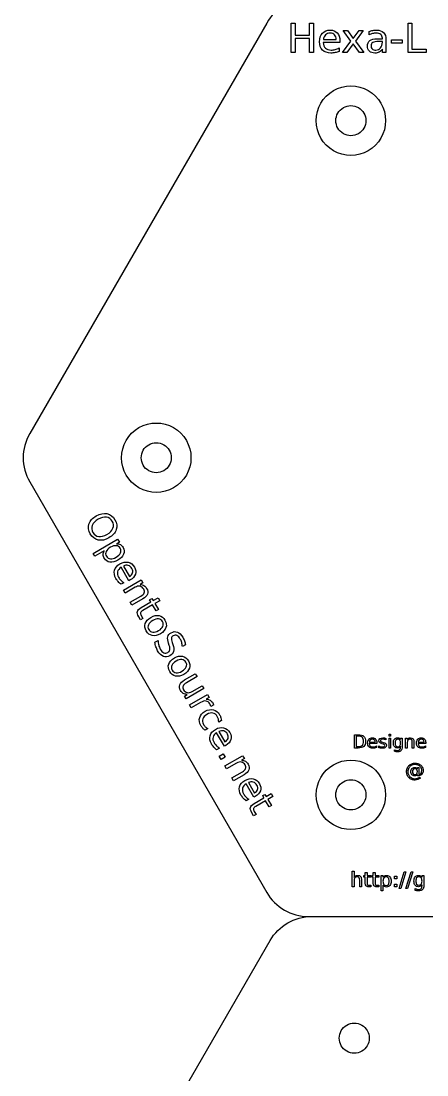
# Model space of a CAD drawing. Extents: x 0 to 212, y 9 to 288.
# Drawn here: x 0.3 to 34, y 95.8 to 183.3 of the extents above; entities that cross this region are included whole.
import ezdxf

# ---------------------------------------------------------------- set-up
doc = ezdxf.new("R2010")
doc.units = 0
doc.layers.add('Layer_1', color=7, linetype='CONTINUOUS')

msp = doc.modelspace()

# ---------------------------------------------------------------- linework, layer by layer
at = {"layer": 'Layer_1', "color": 3}
for p, q in [((22.76507, 183.141397), (23.09359, 183.141397)), ((22.76507, 180.713297), (22.76507, 183.141397)), ((23.09359, 183.141397), (23.09359, 182.146087)), ((24.28731, 182.146087), (24.28731, 183.141397)), ((24.28731, 183.141397), (24.61583, 183.141397)), ((24.61583, 183.141397), (24.61583, 180.713297)), ((32.477461, 183.141397), (32.805978, 183.141397)), ((32.477461, 180.713297), (32.477461, 183.141397)), ((32.805978, 183.141397), (32.805978, 180.989767)), ((23.09359, 182.146087), (24.28731, 182.146087)), ((27.73674, 181.666317), (27.08946, 182.534777)), ((27.08946, 182.534777), (27.44237, 182.534777)), ((27.44237, 182.534777), (27.92539, 181.885877)), ((27.92539, 181.885877), (28.40841, 182.534777)), ((28.76132, 182.534777), (28.10266, 181.648427)), ((28.40841, 182.534777), (28.76132, 182.534777)), ((29.23783, 182.175347), (29.23783, 182.451827)), ((24.28731, 181.869607), (23.09359, 181.869607)), ((23.09359, 181.869607), (23.09359, 180.713297)), ((24.28731, 180.713297), (24.28731, 181.869607)), ((26.81461, 181.552477), (25.43875, 181.552477)), ((25.4485, 181.785017), (26.51537, 181.786647)), ((26.81461, 181.698847), (26.81461, 181.552477)), ((26.81461, 181.698837), (26.81461, 181.698847)), ((27.02929, 180.713297), (27.73674, 181.666317)), ((27.91238, 181.428877), (27.3822, 180.713297)), ((28.44256, 180.713297), (27.91238, 181.428877)), ((28.10266, 181.648427), (28.79547, 180.713297)), ((29.92414, 181.863067), (30.34373, 181.863067)), ((30.34373, 181.628977), (30.04611, 181.628917)), ((30.34373, 181.863067), (30.34373, 181.892367)), ((30.34373, 181.562277), (30.34373, 181.628977)), ((30.64297, 181.752517), (30.64297, 180.713297)), ((30.64297, 181.752457), (30.64297, 181.752517)), ((31.109726, 181.759017), (31.986313, 181.759017)), ((31.109726, 181.492307), (31.109726, 181.759017)), ((31.986313, 181.492307), (31.109726, 181.492307)), ((31.986313, 181.759017), (31.986313, 181.492307)), ((23.09359, 180.713297), (22.76507, 180.713297)), ((24.61583, 180.713297), (24.28731, 180.713297)), ((26.74468, 181.088987), (26.74468, 180.806007)), ((27.3822, 180.713297), (27.02929, 180.713297)), ((28.79547, 180.713297), (28.44256, 180.713297)), ((30.34373, 180.713297), (30.34373, 180.989767)), ((30.64297, 180.713297), (30.34373, 180.713297)), ((33.988313, 180.713297), (32.477461, 180.713297)), ((32.805978, 180.989767), (33.988313, 180.989767)), ((33.988313, 180.989767), (33.988313, 180.713297)), ((8.13021, 141.906535), (8.13021, 141.906535)), ((7.913467, 141.781398), (7.913467, 141.781398)), ((6.314524, 139.111964), (8.357729, 140.29161)), ((8.357729, 140.29161), (8.49889, 140.047113)), ((7.24072, 139.320708), (6.455684, 138.867467)), ((7.240734, 139.320716), (7.24072, 139.320708)), ((8.49889, 140.047113), (8.274217, 139.917398)), ((6.455684, 138.867467), (6.314524, 139.111964)), ((8.235125, 138.791726), (8.235125, 138.791726)), ((9.287743, 136.837301), (8.64222, 137.95538)), ((8.835787, 138.056563), (9.337661, 137.190355)), ((8.878304, 136.676683), (8.648348, 136.543918)), ((8.830889, 136.053704), (10.311086, 136.908296)), ((9.40669, 136.905975), (9.287743, 136.837301)), ((9.406749, 136.906009), (9.40669, 136.905975)), ((10.452247, 136.663799), (10.22229, 136.531033)), ((10.311086, 136.908296), (10.452247, 136.663799)), ((8.97205, 135.809206), (8.830889, 136.053704)), ((9.808629, 136.292206), (8.97205, 135.809206)), ((9.406214, 135.057212), (10.291691, 135.568443)), ((9.546611, 134.814036), (9.406214, 135.057212)), ((10.440018, 135.329845), (9.546611, 134.814036)), ((10.313592, 134.611911), (11.117125, 135.075831)), ((10.440048, 135.329862), (10.440018, 135.329845)), ((11.25825, 134.831311), (10.454716, 134.367391)), ((11.014116, 135.254248), (11.203105, 135.36336)), ((11.117125, 135.075831), (11.014116, 135.254248)), ((11.203105, 135.36336), (11.306114, 135.184943)), ((11.547438, 134.330422), (11.25825, 134.831311)), ((11.306114, 135.184943), (11.726386, 135.427588)), ((11.86751, 135.183068), (11.447238, 134.940423)), ((11.447238, 134.940423), (11.736427, 134.439534)), ((11.726386, 135.427588), (11.86751, 135.183068)), ((10.315582, 133.952256), (10.459795, 133.702472)), ((11.736427, 134.439534), (11.547438, 134.330422)), ((10.256266, 133.584965), (10.112053, 133.834748)), ((10.459795, 133.702472), (10.256266, 133.584965)), ((12.082515, 133.446378), (12.082515, 133.446378)), ((12.288682, 133.565409), (12.288682, 133.565409)), ((11.444532, 131.728237), (11.719422, 131.886945)), ((12.648072, 131.462733), (12.585938, 131.643604)), ((12.886793, 131.711574), (12.946829, 131.531255)), ((13.994375, 131.517543), (13.734018, 131.367226)), ((13.994397, 131.517556), (13.994375, 131.517543)), ((14.029768, 130.073637), (14.029768, 130.073637)), ((14.235935, 130.192668), (14.235935, 130.192668)), ((13.913867, 128.59877), (14.809912, 129.116102)), ((14.950309, 128.872926), (14.063513, 128.360934)), ((14.809912, 129.116102), (14.950309, 128.872926)), ((13.913859, 128.598766), (13.913867, 128.59877)), ((15.525634, 127.876435), (14.045437, 127.021842)), ((14.546019, 127.635087), (15.385237, 128.11961)), ((15.198879, 128.5248), (15.198879, 128.5248)), ((15.385237, 128.11961), (15.525634, 127.876435)), ((13.905039, 127.265018), (14.132358, 127.39626)), ((14.045437, 127.021842), (13.905039, 127.265018)), ((14.330877, 126.527599), (15.811074, 127.382192)), ((15.952235, 127.137695), (15.722278, 127.004929)), ((15.811074, 127.382192), (15.952235, 127.137695)), ((14.472037, 126.283102), (14.330877, 126.527599)), ((15.251789, 126.733292), (14.472037, 126.283102)), ((16.333605, 126.529668), (16.084244, 126.383941)), ((16.984948, 125.217591), (16.757629, 125.086349)), ((16.984977, 125.217608), (16.984948, 125.217591)), ((15.843086, 124.558337), (15.618413, 124.428622)), ((16.768248, 124.317137), (17.270122, 123.450929)), ((17.220204, 123.097875), (16.574681, 124.215955)), ((28.020488, 124.04678), (28.327158, 124.04678)), ((28.020488, 122.943514), (28.020488, 124.04678)), ((28.169758, 123.924113), (28.169758, 123.066181)), ((28.350058, 123.924113), (28.169758, 123.924113)), ((29.266408, 123.430487), (29.751128, 123.431223)), ((30.368938, 123.427534), (30.415438, 123.417184)), ((30.637818, 123.746759), (30.637878, 123.746763)), ((30.637878, 123.746763), (30.637878, 123.618184)), ((30.899468, 124.093334), (31.035439, 124.093334)), ((30.899468, 123.921157), (30.899468, 124.093334)), ((31.035439, 123.921157), (30.899468, 123.921157)), ((30.899468, 123.771148), (31.035439, 123.771148)), ((30.899468, 122.943514), (30.899468, 123.771148)), ((31.035439, 124.093334), (31.035439, 123.921157)), ((31.035439, 123.771148), (31.035439, 122.943514)), ((31.863813, 123.64551), (31.863813, 123.771133)), ((31.863813, 123.771133), (31.999781, 123.771133)), ((31.999781, 123.771133), (31.99978, 123.046229)), ((32.274669, 122.943517), (32.274669, 123.771151)), ((32.274669, 123.771151), (32.411376, 123.771151)), ((32.411376, 123.771151), (32.411376, 123.642572)), ((32.831848, 122.943514), (32.831848, 123.438617)), ((32.967815, 123.44305), (32.967816, 123.44305)), ((32.967816, 123.44305), (32.967816, 122.943514)), ((33.327691, 123.430487), (33.812447, 123.431223)), ((16.810766, 122.937258), (16.580809, 122.804492)), ((17.339151, 123.166549), (17.220204, 123.097875)), ((17.339211, 123.166583), (17.339151, 123.166549)), ((28.327158, 122.943514), (28.020488, 122.943514)), ((28.169758, 123.066181), (28.350058, 123.066181)), ((29.887098, 123.324813), (29.261938, 123.324813)), ((29.855278, 123.114205), (29.855278, 122.985626)), ((29.887018, 123.391315), (29.887098, 123.391323)), ((29.887098, 123.391323), (29.887098, 123.324813)), ((30.049648, 122.973793), (30.049648, 123.114196)), ((30.341498, 123.303366), (30.294198, 123.314456)), ((31.035439, 122.943514), (30.899468, 122.943514)), ((31.35984, 122.672308), (31.35984, 122.804582)), ((31.863812, 123.366938), (31.863812, 123.366938)), ((31.863813, 123.021836), (31.863813, 123.089076)), ((32.411376, 122.943517), (32.274669, 122.943517)), ((32.411376, 123.411278), (32.411376, 122.943517)), ((32.967816, 122.943514), (32.831848, 122.943514)), ((33.948415, 123.324813), (33.323256, 123.324813)), ((33.916639, 123.114205), (33.916639, 122.985626)), ((33.948411, 123.391315), (33.948415, 123.391323)), ((33.948415, 123.391323), (33.948415, 123.324813)), ((16.78853, 122.270665), (17.12422, 122.464475)), ((16.94953, 121.991805), (16.78853, 122.270665)), ((17.28522, 122.185616), (16.94953, 121.991805)), ((17.12422, 122.464475), (17.28522, 122.185616)), ((17.260846, 121.452589), (18.741044, 122.307182)), ((18.238586, 121.691091), (17.402007, 121.208092)), ((18.882204, 122.062685), (18.652247, 121.929919)), ((18.741044, 122.307182), (18.882204, 122.062685)), ((17.402007, 121.208092), (17.260846, 121.452589)), ((17.836171, 120.456098), (18.721648, 120.967329)), ((32.842301, 120.982119), (32.842301, 120.982119)), ((33.267641, 121.215463), (33.267641, 121.3177)), ((33.267641, 121.3177), (33.379244, 121.3177)), ((33.379244, 121.3177), (33.379244, 120.743296)), ((17.976569, 120.212922), (17.836171, 120.456098)), ((18.869975, 120.728731), (17.976569, 120.212922)), ((18.870005, 120.728748), (18.869975, 120.728731)), ((19.671056, 118.852876), (19.025532, 119.970955)), ((19.219099, 120.072138), (19.720976, 119.205925)), ((33.267647, 120.628588), (33.267641, 120.748767)), ((33.433879, 120.527911), (33.504119, 120.441281)), ((20.405499, 118.987896), (20.594487, 119.097009)), ((20.594487, 119.097009), (20.697499, 118.918588)), ((20.697499, 118.918588), (21.117771, 119.161232)), ((21.117771, 119.161232), (21.258885, 118.916729)), ((19.261618, 118.692257), (19.031661, 118.559491)), ((19.790003, 118.92155), (19.671056, 118.852876)), ((19.704977, 118.345555), (20.50851, 118.809476)), ((19.790062, 118.921584), (19.790003, 118.92155)), ((20.649625, 118.564972), (19.846091, 118.101052)), ((20.50851, 118.809476), (20.405499, 118.987896)), ((20.938813, 118.064083), (20.649625, 118.564972)), ((21.258885, 118.916729), (20.838613, 118.674084)), ((20.838613, 118.674084), (21.127802, 118.173195)), ((21.127802, 118.173195), (20.938813, 118.064083)), ((19.64765, 117.318609), (19.503439, 117.568391)), ((19.851179, 117.436117), (19.64765, 117.318609)), ((19.706968, 117.685898), (19.851179, 117.436117)), ((27.844737, 111.422494), (27.844737, 112.706139)), ((27.844737, 112.706139), (27.997355, 112.706139)), ((27.997355, 112.706139), (27.997355, 112.202908)), ((28.809119, 112.228494), (28.809119, 112.346464)), ((28.809119, 112.346464), (28.920488, 112.346464)), ((28.920488, 112.228494), (28.809119, 112.228494)), ((28.920488, 112.346464), (28.920488, 112.608802)), ((28.920488, 112.608802), (29.073105, 112.608792)), ((28.920488, 111.726915), (28.920488, 112.228494)), ((29.073105, 112.608792), (29.073105, 112.346454)), ((29.073105, 112.346454), (29.385766, 112.346454)), ((29.385766, 112.228485), (29.073105, 112.228485)), ((29.073105, 112.228485), (29.073105, 111.726905)), ((29.385766, 112.346454), (29.385766, 112.228485)), ((29.472388, 112.228494), (29.472388, 112.346464)), ((29.472388, 112.346464), (29.583758, 112.346464)), ((29.583758, 112.228494), (29.472388, 112.228494)), ((29.583758, 112.346464), (29.583758, 112.608802)), ((29.583758, 112.608802), (29.736375, 112.608792)), ((29.583758, 111.726915), (29.583758, 112.228494)), ((29.736375, 112.608792), (29.736375, 112.346454)), ((29.736375, 112.346454), (30.049036, 112.346454)), ((30.049036, 112.228485), (29.736375, 112.228485)), ((29.736375, 112.228485), (29.736375, 111.726905)), ((30.049036, 112.346454), (30.049036, 112.228485)), ((30.243726, 111.07106), (30.243726, 112.346454)), ((30.243726, 112.346454), (30.396344, 112.346454)), ((30.396344, 112.346454), (30.396344, 112.206211)), ((31.360725, 112.29613), (31.534792, 112.29613)), ((31.360725, 112.08659), (31.360725, 112.29613)), ((31.534792, 112.08659), (31.360725, 112.08659)), ((31.534792, 112.29613), (31.534792, 112.08659)), ((31.733608, 111.265753), (32.162588, 112.654163)), ((32.302832, 112.654163), (31.873851, 111.265753)), ((32.162588, 112.654163), (32.302832, 112.654163)), ((32.304481, 111.265753), (32.733462, 112.654163)), ((32.873705, 112.654163), (32.444725, 111.265753)), ((32.733462, 112.654163), (32.873705, 112.654163)), ((33.64257, 112.206177), (33.64257, 112.346421)), ((33.64257, 112.346421), (33.794363, 112.346421)), ((33.794363, 112.346421), (33.794363, 111.537166)), ((27.997355, 111.422494), (27.844737, 111.422494)), ((27.997355, 111.944696), (27.997355, 111.422494)), ((28.466758, 111.422494), (28.466758, 111.975221)), ((28.618551, 111.422494), (28.466758, 111.422494)), ((28.618551, 111.980174), (28.618551, 111.980169)), ((28.618551, 111.980169), (28.618551, 111.422494)), ((29.229849, 111.549552), (29.385767, 111.549552)), ((29.385767, 111.422503), (29.229849, 111.422503)), ((29.385767, 111.549552), (29.385767, 111.422503)), ((29.893119, 111.549552), (30.049037, 111.549552)), ((30.049037, 111.422503), (29.893119, 111.422503)), ((30.049037, 111.549552), (30.049037, 111.422503)), ((30.396344, 111.561096), (30.396344, 111.561091)), ((30.396344, 111.561091), (30.396344, 111.07106)), ((30.912771, 111.883651), (30.912771, 111.883651)), ((31.360725, 111.632038), (31.534792, 111.632038)), ((31.360725, 111.422494), (31.360725, 111.632038)), ((31.534792, 111.422494), (31.360725, 111.422494)), ((31.534792, 111.632038), (31.534792, 111.422494)), ((31.873851, 111.265753), (31.733608, 111.265753)), ((32.444725, 111.265753), (32.304481, 111.265753)), ((33.079946, 111.119733), (33.079946, 111.267404)), ((33.64257, 111.895199), (33.64257, 111.895199)), ((33.64257, 111.509943), (33.64257, 111.585011)), ((30.396344, 111.07106), (30.243726, 111.07106))]:
    msp.add_line(p, q, dxfattribs=at)
at = {"layer": 'Layer_1', "color": 5}
for p, q in [((24.844915, 175.054487), (24.844915, 175.054487)), ((8.679925, 147.055887), (8.679925, 147.055887)), ((24.844915, 119.057287), (24.844915, 119.057287))]:
    msp.add_line(p, q, dxfattribs=at)
at = {"layer": 'Layer_1', "color": 7}
for p, q in [((26.47953, 175.054487), (26.47953, 175.054487)), ((10.31454, 147.055887), (10.31454, 147.055887)), ((26.47953, 119.057287), (26.47953, 119.057287)), ((24.20394, 108.950767), (63.58513, 108.950767)), ((24.48541, 108.951174), (36.17601, 108.951174)), ((26.76102, 98.844654), (26.76102, 98.844654))]:
    msp.add_line(p, q, dxfattribs=at)
for points in [[(24.20394, 185.161007), (22.774875, 185.16101), (21.454363, 184.398614), (20.73983, 183.161007)], [(20.73983, 183.161007), (20.73983, 183.161007), (1.04923, 149.055887), (1.04923, 149.055887)], [(26.47953, 175.054487), (26.47953, 175.501069), (26.717779, 175.913728), (27.10453, 176.137019)], [(27.10453, 176.137019), (27.491281, 176.36031), (27.967779, 176.36031), (28.35453, 176.137019)], [(28.35453, 176.137019), (28.741281, 175.913728), (28.97953, 175.501069), (28.97953, 175.054487)], [(27.10453, 173.971955), (26.717779, 174.195246), (26.47953, 174.607905), (26.47953, 175.054487)], [(28.97953, 175.054487), (28.97953, 174.607905), (28.741281, 174.195246), (28.35453, 173.971955)], [(28.35453, 173.971955), (27.967779, 173.748664), (27.491281, 173.748664), (27.10453, 173.971955)], [(1.04923, 149.055887), (0.334699, 147.818283), (0.334699, 146.293492), (1.04923, 145.055887)], [(10.31454, 147.055887), (10.31454, 147.502469), (10.552789, 147.915128), (10.93954, 148.138419)], [(10.93954, 148.138419), (11.326291, 148.36171), (11.802789, 148.36171), (12.18954, 148.138419)], [(12.18954, 148.138419), (12.576291, 147.915128), (12.81454, 147.502469), (12.81454, 147.055887)], [(10.93954, 145.973355), (10.552789, 146.196646), (10.31454, 146.609305), (10.31454, 147.055887)], [(12.81454, 147.055887), (12.81454, 146.609305), (12.576291, 146.196646), (12.18954, 145.973355)], [(12.18954, 145.973355), (11.802789, 145.750064), (11.326291, 145.750064), (10.93954, 145.973355)], [(1.04923, 145.055887), (1.04923, 145.055887), (20.73983, 110.950767), (20.73983, 110.950767)], [(26.47953, 119.057287), (26.47953, 119.503869), (26.717779, 119.916528), (27.10453, 120.139819)], [(27.10453, 120.139819), (27.491281, 120.36311), (27.967779, 120.36311), (28.35453, 120.139819)], [(28.35453, 120.139819), (28.741281, 119.916528), (28.97953, 119.503869), (28.97953, 119.057287)], [(27.10453, 117.974755), (26.717779, 118.198046), (26.47953, 118.610705), (26.47953, 119.057287)], [(28.97953, 119.057287), (28.97953, 118.610705), (28.741281, 118.198046), (28.35453, 117.974755)], [(28.35453, 117.974755), (27.967779, 117.751464), (27.491281, 117.751464), (27.10453, 117.974755)], [(20.73983, 110.950767), (21.454363, 109.71316), (22.774875, 108.950764), (24.20394, 108.950767)], [(21.02131, 106.951174), (21.735841, 108.188778), (23.056348, 108.951174), (24.48541, 108.951174)], [(1.33071, 72.846053), (1.33071, 72.846053), (21.02131, 106.951174), (21.02131, 106.951174)], [(26.76102, 98.844654), (26.76102, 99.291236), (26.999269, 99.703895), (27.38602, 99.927186)], [(27.38602, 99.927186), (27.772771, 100.150477), (28.249269, 100.150477), (28.63602, 99.927186)], [(28.63602, 99.927186), (29.022771, 99.703895), (29.26102, 99.291236), (29.26102, 98.844654)], [(27.38602, 97.762122), (26.999269, 97.985413), (26.76102, 98.398072), (26.76102, 98.844654)], [(29.26102, 98.844654), (29.26102, 98.398072), (29.022771, 97.985413), (28.63602, 97.762122)], [(28.63602, 97.762122), (28.249269, 97.538831), (27.772771, 97.538831), (27.38602, 97.762122)]]:
    msp.add_open_spline(points, degree=3, dxfattribs=at)
at = {"layer": 'Layer_1', "color": 3}
for points in [[(25.12649, 181.606137), (25.12649, 181.904297), (25.206723, 182.140657), (25.36719, 182.315217)], [(25.36719, 182.315217), (25.528737, 182.490857), (25.74612, 182.578677), (26.01934, 182.578677)], [(25.62089, 182.183467), (25.521143, 182.089141), (25.46368, 181.956324), (25.4485, 181.785017)], [(26.02259, 182.324957), (25.855623, 182.324957), (25.721723, 182.277794), (25.62089, 182.183467)], [(26.01934, 182.578677), (26.264373, 182.578677), (26.457907, 182.499531), (26.59994, 182.341237)], [(26.37713, 182.178587), (26.288223, 182.276167), (26.170043, 182.324957), (26.02259, 182.324957)], [(26.51537, 181.786647), (26.51337, 181.950367), (26.46729, 182.081014), (26.37713, 182.178587)], [(26.59994, 182.341237), (26.743053, 182.184024), (26.81461, 181.969891), (26.81461, 181.698837)], [(29.23783, 182.451827), (29.347337, 182.494094), (29.45359, 182.525527), (29.55659, 182.546127)], [(29.52244, 182.287567), (29.423773, 182.262634), (29.328903, 182.225227), (29.23783, 182.175347)], [(29.82656, 182.324967), (29.722473, 182.324967), (29.6211, 182.312501), (29.52244, 182.287567)], [(29.55659, 182.546127), (29.65959, 182.567794), (29.75988, 182.578627), (29.85746, 182.578627)], [(30.20712, 182.211127), (30.117127, 182.287021), (29.990273, 182.324967), (29.82656, 182.324967)], [(29.85746, 182.578627), (30.120927, 182.578627), (30.31771, 182.510321), (30.44781, 182.373707)], [(30.34373, 181.892367), (30.34373, 182.030061), (30.298193, 182.136314), (30.20712, 182.211127)], [(30.44781, 182.373707), (30.577917, 182.237101), (30.64297, 182.030017), (30.64297, 181.752457)], [(25.3802, 180.919827), (25.21106, 181.088967), (25.12649, 181.317737), (25.12649, 181.606137)], [(25.43875, 181.552477), (25.45175, 181.346477), (25.51355, 181.189267), (25.62415, 181.080847)], [(29.10447, 181.243437), (29.10447, 181.448351), (29.172777, 181.602851), (29.30939, 181.706937)], [(29.26873, 180.822217), (29.159223, 180.927391), (29.10447, 181.067797), (29.10447, 181.243437)], [(29.30939, 181.706937), (29.447083, 181.811024), (29.652, 181.863067), (29.92414, 181.863067)], [(29.54358, 181.546017), (29.45034, 181.490751), (29.40372, 181.396424), (29.40372, 181.263037)], [(29.40372, 181.263037), (29.40372, 181.156784), (29.438413, 181.072214), (29.5078, 181.009327)], [(30.04611, 181.628917), (29.80433, 181.628917), (29.63682, 181.601284), (29.54358, 181.546017)], [(30.19248, 181.092267), (30.293313, 181.210447), (30.34373, 181.367117), (30.34373, 181.562277)], [(26.07138, 180.666127), (25.780813, 180.666127), (25.55042, 180.750694), (25.3802, 180.919827)], [(25.62415, 181.080847), (25.735823, 180.973507), (25.890863, 180.919837), (26.08927, 180.919837)], [(26.41454, 180.701927), (26.30178, 180.678061), (26.187393, 180.666127), (26.07138, 180.666127)], [(26.08927, 180.919837), (26.204197, 180.919837), (26.31533, 180.933937), (26.42267, 180.962137)], [(26.74468, 180.806007), (26.637347, 180.760474), (26.5273, 180.725781), (26.41454, 180.701927)], [(26.42267, 180.962137), (26.53109, 180.990337), (26.638427, 181.032621), (26.74468, 181.088987)], [(29.71434, 180.666097), (29.52786, 180.666097), (29.379323, 180.718137), (29.26873, 180.822217)], [(29.5078, 181.009327), (29.578273, 180.947527), (29.673683, 180.916627), (29.79403, 180.916627)], [(30.0884, 180.744197), (29.98648, 180.692131), (29.861793, 180.666097), (29.71434, 180.666097)], [(29.79403, 180.916627), (29.959917, 180.916627), (30.092733, 180.975174), (30.19248, 181.092267)], [(30.34373, 180.989767), (30.275423, 180.879181), (30.190313, 180.797324), (30.0884, 180.744197)], [(5.976015, 141.55093), (6.065406, 141.823395), (6.266051, 142.049665), (6.577952, 142.229741)], [(6.740478, 141.948238), (6.492015, 141.804789), (6.328347, 141.634522), (6.249472, 141.43744)], [(6.577952, 142.229741), (6.889847, 142.409814), (7.186126, 142.470443), (7.466788, 142.411628)], [(7.429664, 142.118824), (7.219548, 142.149058), (6.989819, 142.092196), (6.740478, 141.948238)], [(7.913467, 141.781398), (7.801556, 141.975234), (7.640288, 142.087709), (7.429664, 142.118824)], [(7.466788, 142.411628), (7.748833, 142.352437), (7.969974, 142.184072), (8.13021, 141.906535)], [(8.13021, 141.906535), (8.289938, 141.629878), (8.324667, 141.355063), (8.234397, 141.082091)], [(6.083039, 140.7246), (5.922803, 141.002138), (5.887128, 141.277581), (5.976015, 141.55093)], [(6.249472, 141.43744), (6.171101, 141.239473), (6.187871, 141.043572), (6.299782, 140.849737)], [(7.469934, 140.684782), (7.719276, 140.82874), (7.883384, 140.99926), (7.962259, 141.196342)], [(8.234397, 141.082091), (8.145001, 140.809623), (7.944355, 140.583353), (7.63246, 140.40328)], [(7.962259, 141.196342), (8.041642, 141.392544), (8.025378, 141.587562), (7.913467, 141.781398)], [(6.743624, 140.221393), (6.462962, 140.280208), (6.242767, 140.447944), (6.083039, 140.7246)], [(6.299782, 140.849737), (6.411693, 140.655901), (6.572455, 140.544308), (6.782067, 140.514958)], [(7.63246, 140.40328), (7.321439, 140.223712), (7.02516, 140.163083), (6.743624, 140.221393)], [(6.782067, 140.514958), (6.992183, 140.484725), (7.221472, 140.541333), (7.469934, 140.684782)], [(7.155219, 139.01407), (7.153635, 139.116536), (7.182141, 139.218751), (7.240734, 139.320716)], [(7.399209, 139.265953), (7.340615, 139.133444), (7.348452, 139.002871), (7.42272, 138.874235)], [(7.757468, 139.619053), (7.578611, 139.515789), (7.459191, 139.398089), (7.399209, 139.265953)], [(8.241072, 139.752003), (8.097527, 139.766633), (7.936326, 139.722316), (7.757468, 139.619053)], [(8.569873, 139.536544), (8.495605, 139.665181), (8.386005, 139.737), (8.241072, 139.752003)], [(8.274217, 139.917398), (8.391828, 139.917164), (8.494162, 139.890489), (8.581219, 139.837372)], [(8.591303, 139.145385), (8.651285, 139.277521), (8.644142, 139.407908), (8.569873, 139.536544)], [(8.581219, 139.837372), (8.669674, 139.783888), (8.745185, 139.70296), (8.807754, 139.594588)], [(8.807754, 139.594588), (8.911526, 139.41485), (8.924347, 139.227829), (8.846219, 139.033527)], [(7.253542, 138.697263), (7.190974, 138.805635), (7.158199, 138.911238), (7.155219, 139.01407)], [(7.72021, 138.383425), (7.51287, 138.412913), (7.357314, 138.517525), (7.253542, 138.697263)], [(7.42272, 138.874235), (7.496989, 138.745599), (7.605895, 138.673965), (7.74944, 138.659335)], [(8.380879, 138.539308), (8.148276, 138.405015), (7.928053, 138.353054), (7.72021, 138.383425)], [(7.74944, 138.659335), (7.894372, 138.644332), (8.056268, 138.688463), (8.235125, 138.791726)], [(8.235125, 138.791726), (8.413983, 138.89499), (8.532709, 139.012876), (8.591303, 139.145385)], [(8.846219, 139.033527), (8.768595, 138.838341), (8.613481, 138.673602), (8.380879, 138.539308)], [(8.539391, 138.234344), (8.781687, 138.374233), (9.011404, 138.419928), (9.228542, 138.371428)], [(9.228542, 138.371428), (9.447068, 138.322554), (9.620425, 138.187102), (9.748614, 137.965072)], [(8.21882, 137.025457), (8.082492, 137.261584), (8.043121, 137.48849), (8.100707, 137.706174)], [(8.100707, 137.706174), (8.158797, 137.922976), (8.305025, 138.099032), (8.539391, 138.234344)], [(8.345936, 137.583437), (8.311108, 137.442328), (8.340239, 137.291156), (8.433329, 137.129919)], [(8.64222, 137.95538), (8.480919, 137.848156), (8.382158, 137.724175), (8.345936, 137.583437)], [(9.240463, 138.103416), (9.117009, 138.140218), (8.982117, 138.124601), (8.835787, 138.056563)], [(9.543913, 137.843364), (9.465576, 137.979049), (9.364426, 138.065733), (9.240463, 138.103416)], [(9.337661, 137.190355), (9.469672, 137.268943), (9.55422, 137.367685), (9.591307, 137.48658)], [(9.591307, 137.48658), (9.628893, 137.60461), (9.613095, 137.723538), (9.543913, 137.843364)], [(9.748614, 137.965072), (9.863578, 137.76595), (9.89006, 137.571545), (9.828062, 137.381857)], [(8.408871, 136.76337), (8.3366, 136.84382), (8.273249, 136.931182), (8.21882, 137.025457)], [(8.648348, 136.543918), (8.560982, 136.609778), (8.481156, 136.682929), (8.408871, 136.76337)], [(8.433329, 137.129919), (8.48725, 137.036526), (8.550852, 136.952834), (8.624137, 136.878843)], [(8.624137, 136.878843), (8.697931, 136.803972), (8.782653, 136.736586), (8.878304, 136.676683)], [(9.828062, 137.381857), (9.767453, 137.191795), (9.627015, 137.033179), (9.406749, 136.906009)], [(10.216543, 136.37617), (10.089095, 136.403618), (9.953124, 136.37563), (9.808629, 136.292206)], [(10.521405, 136.138079), (10.445611, 136.269359), (10.34399, 136.348723), (10.216543, 136.37617)], [(10.22229, 136.531033), (10.34485, 136.524259), (10.450795, 136.494382), (10.540124, 136.441403)], [(10.291691, 135.568443), (10.431779, 135.649323), (10.520856, 135.737169), (10.558922, 135.831981)], [(10.828394, 135.728526), (10.773903, 135.580764), (10.644454, 135.447876), (10.440048, 135.329862)], [(10.558922, 135.831981), (10.596988, 135.926794), (10.584482, 136.028827), (10.521405, 136.138079)], [(10.540124, 136.441403), (10.629977, 136.38755), (10.704661, 136.309082), (10.764178, 136.205996)], [(10.764178, 136.205996), (10.862354, 136.03595), (10.88376, 135.876793), (10.828394, 135.728526)], [(10.112053, 133.834748), (10.003703, 134.022417), (9.963728, 134.172027), (9.992129, 134.28358)], [(9.992129, 134.28358), (10.021409, 134.395641), (10.128563, 134.505084), (10.313592, 134.611911)], [(10.250345, 134.184199), (10.235339, 134.130891), (10.257084, 134.053577), (10.315582, 133.952256)], [(10.454716, 134.367391), (10.334005, 134.297698), (10.265882, 134.236634), (10.250345, 134.184199)], [(11.119379, 133.796053), (11.362555, 133.93645), (11.587458, 133.986414), (11.794089, 133.945945)], [(11.794089, 133.945945), (12.001225, 133.904592), (12.166089, 133.777747), (12.288682, 133.565409)], [(10.734471, 132.668085), (10.611877, 132.880422), (10.584461, 133.086623), (10.65222, 133.286687)], [(10.65222, 133.286687), (10.721368, 133.486377), (10.877088, 133.656166), (11.119379, 133.796053)], [(10.913319, 133.185446), (10.855742, 133.051175), (10.864851, 132.918399), (10.940646, 132.78712)], [(11.267407, 133.539661), (11.090313, 133.437416), (10.972284, 133.319344), (10.913319, 133.185446)], [(11.750654, 133.667119), (11.605588, 133.684395), (11.444506, 133.641909), (11.267407, 133.539661)], [(12.082515, 133.446378), (12.007229, 133.576777), (11.896609, 133.650357), (11.750654, 133.667119)], [(11.754983, 132.695154), (11.930318, 132.796384), (12.047214, 132.914388), (12.10567, 133.049167)], [(12.10567, 133.049167), (12.16501, 133.184457), (12.157292, 133.31686), (12.082515, 133.446378)], [(12.288682, 133.565409), (12.410767, 133.353951), (12.437932, 133.148193), (12.370177, 132.948132)], [(11.228308, 132.288874), (11.021168, 132.330224), (10.856556, 132.456627), (10.734471, 132.668085)], [(10.940646, 132.78712), (11.015423, 132.657602), (11.125786, 132.584461), (11.271736, 132.567695)], [(11.903774, 132.437441), (11.661483, 132.297554), (11.436327, 132.248032), (11.228308, 132.288874)], [(11.271736, 132.567695), (11.417686, 132.55093), (11.578769, 132.593417), (11.754983, 132.695154)], [(12.370177, 132.948132), (12.302417, 132.748069), (12.14695, 132.577838), (11.903774, 132.437441)], [(12.585938, 131.643604), (12.510649, 131.865632), (12.489596, 132.04555), (12.522778, 132.183359)], [(12.522778, 132.183359), (12.55598, 132.321179), (12.647915, 132.433583), (12.798581, 132.52057)], [(12.798581, 132.52057), (12.973031, 132.621289), (13.145832, 132.63941), (13.316984, 132.574933)], [(12.974619, 132.264491), (12.887392, 132.21413), (12.836319, 132.149988), (12.821401, 132.072064)], [(13.283062, 132.285739), (13.1814, 132.331599), (13.078586, 132.324516), (12.974619, 132.264491)], [(13.562216, 131.997563), (13.478283, 132.14294), (13.385231, 132.238999), (13.283062, 132.285739)], [(13.316984, 132.574933), (13.488639, 132.509571), (13.636781, 132.368959), (13.76141, 132.153097)], [(11.539162, 131.347622), (11.499775, 131.464678), (11.468231, 131.59155), (11.444532, 131.728237)], [(11.679887, 131.030626), (11.625967, 131.124019), (11.579058, 131.229685), (11.539162, 131.347622)], [(11.719422, 131.886945), (11.7212, 131.743476), (11.736682, 131.610855), (11.765867, 131.489084)], [(11.765867, 131.489084), (11.795062, 131.367318), (11.838655, 131.256214), (11.896645, 131.155771)], [(12.693797, 131.0997), (12.714339, 131.190268), (12.699098, 131.311279), (12.648072, 131.462733)], [(12.821401, 132.072064), (12.807851, 131.993755), (12.829648, 131.873592), (12.886793, 131.711574)], [(12.946829, 131.531255), (13.023898, 131.310254), (13.041631, 131.124894), (13.000028, 130.975175)], [(13.676812, 131.716583), (13.64874, 131.820201), (13.610542, 131.913861), (13.562216, 131.997563)], [(13.734018, 131.367226), (13.723987, 131.496532), (13.704919, 131.612984), (13.676812, 131.716583)], [(13.76141, 132.153097), (13.814822, 132.060584), (13.860876, 131.961475), (13.899574, 131.855768)], [(13.899574, 131.855768), (13.938272, 131.750061), (13.96988, 131.637324), (13.994397, 131.517556)], [(12.152959, 130.553081), (11.980519, 130.623863), (11.822829, 130.783045), (11.679887, 131.030626)], [(11.896645, 131.155771), (11.984648, 131.003346), (12.082516, 130.903019), (12.190248, 130.85479)], [(12.699174, 130.611165), (12.507979, 130.500779), (12.325908, 130.481418), (12.152959, 130.553081)], [(12.190248, 130.85479), (12.297975, 130.806559), (12.407348, 130.814491), (12.518365, 130.878587)], [(12.518365, 130.878587), (12.615281, 130.934542), (12.673759, 131.008246), (12.693797, 131.0997)], [(12.599474, 129.913945), (12.668621, 130.113636), (12.824341, 130.283425), (13.066632, 130.423311)], [(13.000028, 130.975175), (12.959813, 130.825083), (12.859529, 130.703746), (12.699174, 130.611165)], [(13.066632, 130.423311), (13.309808, 130.563709), (13.534711, 130.613673), (13.741343, 130.573204)], [(13.741343, 130.573204), (13.948477, 130.531851), (14.113342, 130.405006), (14.235935, 130.192668)], [(12.681724, 129.295343), (12.55913, 129.507682), (12.531714, 129.713882), (12.599474, 129.913945)], [(12.860572, 129.812705), (12.802996, 129.678433), (12.812104, 129.545658), (12.887899, 129.414378)], [(13.21466, 130.166919), (13.037566, 130.064674), (12.919537, 129.946603), (12.860572, 129.812705)], [(13.697907, 130.294378), (13.552841, 130.311654), (13.391759, 130.269168), (13.21466, 130.166919)], [(14.029768, 130.073637), (13.954482, 130.204035), (13.843862, 130.277616), (13.697907, 130.294378)], [(13.702236, 129.322413), (13.877571, 129.423642), (13.994467, 129.541647), (14.052922, 129.676426)], [(14.31743, 129.575391), (14.24967, 129.375327), (14.094203, 129.205097), (13.851027, 129.064699)], [(14.052922, 129.676426), (14.112263, 129.811716), (14.104545, 129.944119), (14.029768, 130.073637)], [(14.235935, 130.192668), (14.35802, 129.981211), (14.385185, 129.775452), (14.31743, 129.575391)], [(13.175561, 128.916133), (12.968421, 128.957483), (12.803809, 129.083886), (12.681724, 129.295343)], [(12.887899, 129.414378), (12.962676, 129.284861), (13.073039, 129.21172), (13.218989, 129.194955)], [(13.851027, 129.064699), (13.608736, 128.924813), (13.38358, 128.87529), (13.175561, 128.916133)], [(13.218989, 129.194955), (13.364939, 129.178189), (13.526022, 129.220675), (13.702236, 129.322413)], [(13.591248, 127.719984), (13.493072, 127.890031), (13.471414, 128.049629), (13.526276, 128.19878)], [(13.526276, 128.19878), (13.581138, 128.347931), (13.710333, 128.48126), (13.913859, 128.598766)], [(13.794955, 128.09663), (13.75689, 128.001817), (13.769396, 127.899784), (13.832473, 127.790531)], [(14.063513, 128.360934), (13.923425, 128.280054), (13.833906, 128.191953), (13.794955, 128.09663)], [(13.812442, 127.486451), (13.724496, 127.539054), (13.650764, 127.616899), (13.591248, 127.719984)], [(14.132358, 127.39626), (14.008405, 127.403405), (13.901766, 127.433468), (13.812442, 127.486451)], [(13.832473, 127.790531), (13.908267, 127.659252), (14.009888, 127.579888), (14.137335, 127.55244)], [(14.137335, 127.55244), (14.265296, 127.524114), (14.401524, 127.551663), (14.546019, 127.635087)], [(15.722278, 127.004929), (15.841653, 127.005714), (15.94658, 126.977599), (16.03706, 126.920585)], [(15.699701, 126.845637), (15.568493, 126.867389), (15.419189, 126.82994), (15.251789, 126.733292)], [(15.624317, 125.993289), (15.865733, 126.132671), (16.093755, 126.176212), (16.308383, 126.123913)], [(16.017635, 126.606281), (15.938279, 126.743729), (15.832301, 126.823514), (15.699701, 126.845637)], [(16.066745, 126.493664), (16.056387, 126.529975), (16.040017, 126.567515), (16.017635, 126.606281)], [(16.03706, 126.920585), (16.128438, 126.86409), (16.207955, 126.777251), (16.275611, 126.660068)], [(16.084244, 126.383941), (16.084335, 126.42041), (16.078502, 126.456984), (16.066745, 126.493664)], [(16.275611, 126.660068), (16.285275, 126.643329), (16.294723, 126.624113), (16.303953, 126.60242)], [(16.303953, 126.60242), (16.313678, 126.581013), (16.323562, 126.556762), (16.333605, 126.529668)], [(16.308383, 126.123913), (16.523524, 126.070736), (16.697732, 125.928727), (16.831008, 125.697886)], [(15.267641, 124.816421), (15.138943, 125.039332), (15.106744, 125.256869), (15.171042, 125.469031)], [(15.171042, 125.469031), (15.235336, 125.681191), (15.386428, 125.855944), (15.624317, 125.993289)], [(15.426257, 125.36263), (15.377057, 125.217924), (15.397984, 125.066714), (15.489039, 124.909003)], [(15.772307, 125.736876), (15.591691, 125.632597), (15.476341, 125.507848), (15.426257, 125.36263)], [(16.26812, 125.84868), (16.1182, 125.878426), (15.952929, 125.841157), (15.772307, 125.736876)], [(16.630908, 125.568261), (16.539853, 125.725973), (16.418924, 125.819446), (16.26812, 125.84868)], [(16.722415, 125.342675), (16.702105, 125.42258), (16.671603, 125.497775), (16.630908, 125.568261)], [(16.757629, 125.086349), (16.755847, 125.176951), (16.744109, 125.262393), (16.722415, 125.342675)], [(16.831008, 125.697886), (16.874247, 125.622995), (16.908538, 125.545288), (16.933882, 125.464765)], [(16.933882, 125.464765), (16.960115, 125.384754), (16.977147, 125.302369), (16.984977, 125.217608)], [(15.424961, 124.598874), (15.367389, 124.661966), (15.314949, 124.734482), (15.267641, 124.816421)], [(15.618413, 124.428622), (15.547525, 124.478151), (15.483041, 124.534902), (15.424961, 124.598874)], [(15.489039, 124.909003), (15.529734, 124.838517), (15.579184, 124.774261), (15.637389, 124.716234)], [(15.637389, 124.716234), (15.696943, 124.657811), (15.765509, 124.605179), (15.843086, 124.558337)], [(16.033168, 123.966749), (16.091258, 124.18355), (16.237486, 124.359606), (16.471852, 124.494918)], [(16.471852, 124.494918), (16.714148, 124.634807), (16.943865, 124.680502), (17.161003, 124.632002)], [(17.172924, 124.363991), (17.04947, 124.400792), (16.914578, 124.385175), (16.768248, 124.317137)], [(17.161003, 124.632002), (17.379529, 124.583129), (17.552886, 124.447677), (17.681075, 124.225647)], [(17.476375, 124.103938), (17.398037, 124.239623), (17.296887, 124.326308), (17.172924, 124.363991)], [(16.151281, 123.286031), (16.014953, 123.522158), (15.975582, 123.749064), (16.033168, 123.966749)], [(16.278398, 123.844011), (16.243569, 123.702902), (16.2727, 123.55173), (16.36579, 123.390494)], [(16.574681, 124.215955), (16.41338, 124.10873), (16.314619, 123.984749), (16.278398, 123.844011)], [(17.270122, 123.450929), (17.402133, 123.529517), (17.486682, 123.628259), (17.523768, 123.747154)], [(17.760524, 123.642431), (17.699914, 123.45237), (17.559476, 123.293754), (17.339211, 123.166583)], [(17.523768, 123.747154), (17.561354, 123.865185), (17.545556, 123.984113), (17.476375, 124.103938)], [(17.681075, 124.225647), (17.796039, 124.026524), (17.822521, 123.832119), (17.760524, 123.642431)], [(28.327158, 124.04678), (28.540958, 124.04678), (28.697862, 124.002196), (28.797868, 123.913028)], [(28.684068, 123.820658), (28.613622, 123.889628), (28.502285, 123.924113), (28.350058, 123.924113)], [(28.790478, 123.496255), (28.790478, 123.644047), (28.755008, 123.752182), (28.684068, 123.820658)], [(28.684068, 123.169636), (28.755008, 123.238606), (28.790478, 123.347479), (28.790478, 123.496255)], [(28.947878, 123.496255), (28.947878, 123.306097), (28.897628, 123.166434), (28.797128, 123.077266)], [(28.797868, 123.913028), (28.897875, 123.824354), (28.947878, 123.685429), (28.947878, 123.496255)], [(29.120018, 123.349195), (29.120018, 123.484671), (29.156472, 123.592066), (29.229378, 123.671381)], [(29.229378, 123.671381), (29.302785, 123.751189), (29.401562, 123.791092), (29.525708, 123.791092)], [(29.344708, 123.611532), (29.299375, 123.568672), (29.273275, 123.508324), (29.266408, 123.430487)], [(29.527238, 123.675822), (29.451372, 123.675822), (29.390528, 123.654392), (29.344708, 123.611532)], [(29.525708, 123.791092), (29.637042, 123.791092), (29.724978, 123.75513), (29.789518, 123.683204)], [(29.688328, 123.609312), (29.647928, 123.653652), (29.594232, 123.675822), (29.527238, 123.675822)], [(29.751128, 123.431223), (29.750462, 123.505612), (29.729528, 123.564975), (29.688328, 123.609312)], [(29.789518, 123.683204), (29.854518, 123.611772), (29.887018, 123.514475), (29.887018, 123.391315)], [(30.055478, 123.547233), (30.055478, 123.62507), (30.083078, 123.685172), (30.138278, 123.727539)], [(30.111678, 123.395746), (30.074212, 123.432693), (30.055478, 123.483189), (30.055478, 123.547233)], [(30.138278, 123.727539), (30.193478, 123.769906), (30.271808, 123.791089), (30.373268, 123.791089)], [(30.237358, 123.646264), (30.203892, 123.625571), (30.187158, 123.594534), (30.187158, 123.553154)], [(30.187158, 123.553154), (30.187158, 123.521628), (30.199225, 123.496751), (30.223358, 123.478524)], [(30.223358, 123.478524), (30.247492, 123.460791), (30.296018, 123.443794), (30.368938, 123.427534)], [(30.389588, 123.677304), (30.322095, 123.677304), (30.271352, 123.666958), (30.237358, 123.646264)], [(30.373268, 123.791089), (30.423535, 123.791089), (30.470828, 123.787396), (30.515148, 123.780009)], [(30.518168, 123.662524), (30.476768, 123.672378), (30.433908, 123.677304), (30.389588, 123.677304)], [(30.515148, 123.780009), (30.559482, 123.772623), (30.600372, 123.761539), (30.637818, 123.746759)], [(30.637878, 123.618184), (30.599478, 123.637891), (30.559575, 123.652671), (30.518168, 123.662524)], [(31.260082, 123.366924), (31.260082, 123.49501), (31.291119, 123.597726), (31.353192, 123.67507)], [(31.353192, 123.67507), (31.415266, 123.752414), (31.497044, 123.791086), (31.598526, 123.791086)], [(31.461083, 123.596015), (31.42069, 123.541822), (31.400493, 123.465463), (31.400493, 123.366938)], [(31.631783, 123.677305), (31.558873, 123.677305), (31.501973, 123.650209), (31.461083, 123.596015)], [(31.598526, 123.791086), (31.659613, 123.791086), (31.712079, 123.779016), (31.755925, 123.754876)], [(31.802482, 123.596015), (31.762089, 123.650209), (31.705189, 123.677305), (31.631783, 123.677305)], [(31.755925, 123.754876), (31.799772, 123.730736), (31.835735, 123.694281), (31.863813, 123.64551)], [(31.863812, 123.366938), (31.863812, 123.465466), (31.843369, 123.541825), (31.802482, 123.596015)], [(32.411376, 123.642572), (32.44389, 123.692332), (32.482069, 123.729527), (32.525915, 123.754155)], [(32.474926, 123.602669), (32.43256, 123.555869), (32.411376, 123.492072), (32.411376, 123.411278)], [(32.648582, 123.672869), (32.575179, 123.672869), (32.517294, 123.649469), (32.474926, 123.602669)], [(32.525915, 123.754155), (32.570255, 123.778789), (32.621243, 123.791105), (32.678879, 123.791105)], [(32.786028, 123.614489), (32.755482, 123.653409), (32.709666, 123.672869), (32.648582, 123.672869)], [(32.678879, 123.791105), (32.773959, 123.791105), (32.845884, 123.761545), (32.894655, 123.702425)], [(32.831848, 123.438617), (32.831848, 123.516947), (32.816575, 123.575571), (32.786028, 123.614489)], [(32.894655, 123.702425), (32.943429, 123.643799), (32.967815, 123.55734), (32.967815, 123.44305)], [(33.181375, 123.349195), (33.181375, 123.484671), (33.217831, 123.592066), (33.290741, 123.671381)], [(33.290741, 123.671381), (33.364144, 123.751189), (33.462918, 123.791092), (33.587063, 123.791092)], [(33.406021, 123.611532), (33.360701, 123.568672), (33.334591, 123.508324), (33.327691, 123.430487)], [(33.588544, 123.675822), (33.512678, 123.675822), (33.451837, 123.654392), (33.406021, 123.611532)], [(33.587063, 123.791092), (33.6984, 123.791092), (33.786336, 123.75513), (33.850871, 123.683204)], [(33.749637, 123.609312), (33.709244, 123.653652), (33.655546, 123.675822), (33.588544, 123.675822)], [(33.812447, 123.431223), (33.811447, 123.505612), (33.790511, 123.564975), (33.749637, 123.609312)], [(33.850871, 123.683204), (33.915898, 123.611772), (33.948411, 123.514475), (33.948411, 123.391315)], [(16.341332, 123.023944), (16.269061, 123.104394), (16.205711, 123.191756), (16.151281, 123.286031)], [(16.580809, 122.804492), (16.493443, 122.870353), (16.413617, 122.943503), (16.341332, 123.023944)], [(16.36579, 123.390494), (16.419711, 123.297101), (16.483313, 123.213409), (16.556598, 123.139418)], [(16.556598, 123.139418), (16.630392, 123.064547), (16.715114, 122.99716), (16.810766, 122.937258)], [(28.797128, 123.077266), (28.696635, 122.988098), (28.539978, 122.943514), (28.327158, 122.943514)], [(28.350058, 123.066181), (28.502285, 123.066181), (28.613622, 123.100666), (28.684068, 123.169636)], [(29.235298, 123.037354), (29.158445, 123.114206), (29.120018, 123.218153), (29.120018, 123.349195)], [(29.549348, 122.922076), (29.417322, 122.922076), (29.312638, 122.960502), (29.235298, 123.037354)], [(29.261938, 123.324813), (29.267938, 123.231212), (29.296005, 123.159779), (29.346138, 123.110515)], [(29.346138, 123.110515), (29.396872, 123.061742), (29.467318, 123.037355), (29.557478, 123.037355)], [(29.705268, 122.938336), (29.654002, 122.927496), (29.602028, 122.922076), (29.549348, 122.922076)], [(29.557478, 123.037355), (29.609678, 123.037355), (29.660175, 123.043759), (29.708968, 123.056565)], [(29.855278, 122.985626), (29.806545, 122.964933), (29.756542, 122.94917), (29.705268, 122.938336)], [(29.708968, 123.056565), (29.758235, 123.069372), (29.807005, 123.088585), (29.855278, 123.114205)], [(30.049648, 123.114196), (30.099915, 123.08809), (30.149425, 123.068383), (30.198178, 123.055076)], [(30.201138, 122.935373), (30.153338, 122.943747), (30.102842, 122.956553), (30.049648, 122.973793)], [(30.294198, 123.314456), (30.209958, 123.33219), (30.149118, 123.359286), (30.111678, 123.395746)], [(30.198178, 123.055076), (30.246978, 123.04227), (30.295258, 123.035866), (30.343018, 123.035866)], [(30.340058, 122.922073), (30.295725, 122.922073), (30.249418, 122.926507), (30.201138, 122.935373)], [(30.590568, 122.989323), (30.529968, 122.94449), (30.446465, 122.922073), (30.340058, 122.922073)], [(30.504808, 123.246466), (30.480142, 123.266173), (30.425705, 123.28514), (30.341498, 123.303366)], [(30.343018, 123.035866), (30.407085, 123.035866), (30.456348, 123.046703), (30.490808, 123.068376)], [(30.415438, 123.417184), (30.511998, 123.396491), (30.580475, 123.367178), (30.620868, 123.329244)], [(30.490808, 123.068376), (30.525275, 123.090543), (30.542508, 123.12158), (30.542508, 123.161486)], [(30.542508, 123.161486), (30.542508, 123.198433), (30.529942, 123.22676), (30.504808, 123.246466)], [(30.682168, 123.171845), (30.682168, 123.094994), (30.651635, 123.034153), (30.590568, 122.989323)], [(30.620868, 123.329244), (30.661735, 123.291804), (30.682168, 123.239338), (30.682168, 123.171845)], [(31.353192, 123.059517), (31.291119, 123.136861), (31.260082, 123.23933), (31.260082, 123.366924)], [(31.598526, 122.9435), (31.497043, 122.9435), (31.415265, 122.982173), (31.353192, 123.059517)], [(31.35984, 122.804582), (31.39974, 122.782909), (31.439151, 122.766899), (31.478073, 122.756552)], [(31.483246, 122.639798), (31.44088, 122.646692), (31.399744, 122.657528), (31.35984, 122.672308)], [(31.400493, 123.366938), (31.400493, 123.268903), (31.42069, 123.19279), (31.461083, 123.138599)], [(31.461083, 123.138599), (31.50197, 123.084406), (31.55887, 123.057309), (31.631783, 123.057309)], [(31.478073, 122.756552), (31.516993, 122.746206), (31.556651, 122.741032), (31.597045, 122.741032)], [(31.618475, 122.628718), (31.570689, 122.628718), (31.525612, 122.632412), (31.483246, 122.639798)], [(31.597045, 122.741032), (31.686213, 122.741032), (31.752966, 122.764432), (31.797303, 122.811232)], [(31.755925, 122.97971), (31.712079, 122.95557), (31.659612, 122.9435), (31.598526, 122.9435)], [(31.90593, 122.732172), (31.843364, 122.663203), (31.747545, 122.628718), (31.618475, 122.628718)], [(31.631783, 123.057309), (31.705186, 123.057309), (31.762086, 123.084406), (31.802482, 123.138599)], [(31.863813, 123.089076), (31.835733, 123.040303), (31.799771, 123.003848), (31.755925, 122.97971)], [(31.797303, 122.811232), (31.841643, 122.857539), (31.863813, 122.92774), (31.863813, 123.021836)], [(31.802482, 123.138599), (31.843369, 123.192793), (31.863812, 123.268906), (31.863812, 123.366938)], [(31.99978, 123.046229), (31.99978, 122.905335), (31.968497, 122.800649), (31.90593, 122.732172)], [(33.296652, 123.037354), (33.219801, 123.114206), (33.181375, 123.218153), (33.181375, 123.349195)], [(33.61071, 122.922076), (33.478683, 122.922076), (33.373997, 122.960502), (33.296652, 123.037354)], [(33.323256, 123.324813), (33.32919, 123.231212), (33.35727, 123.159779), (33.407496, 123.110515)], [(33.407496, 123.110515), (33.458236, 123.061742), (33.528684, 123.037355), (33.618838, 123.037355)], [(33.76663, 122.938336), (33.715397, 122.927496), (33.663424, 122.922076), (33.61071, 122.922076)], [(33.618838, 123.037355), (33.671058, 123.037355), (33.721554, 123.043759), (33.770325, 123.056565)], [(33.916639, 122.985626), (33.867866, 122.964933), (33.817863, 122.94917), (33.76663, 122.938336)], [(33.770325, 123.056565), (33.819592, 123.069372), (33.868363, 123.088585), (33.916639, 123.114205)], [(18.6465, 121.775057), (18.519053, 121.802504), (18.383081, 121.774516), (18.238586, 121.691091)], [(18.951362, 121.536965), (18.875568, 121.668245), (18.773947, 121.747609), (18.6465, 121.775057)], [(18.652247, 121.929919), (18.774807, 121.923145), (18.880752, 121.893268), (18.970081, 121.840288)], [(18.970081, 121.840288), (19.059934, 121.786436), (19.134619, 121.707967), (19.194135, 121.604882)], [(32.790016, 121.635358), (32.877945, 121.670738), (32.971078, 121.688428), (33.069413, 121.688428)], [(33.069413, 121.688428), (33.179716, 121.688428), (33.281953, 121.665795), (33.376126, 121.620528)], [(18.721648, 120.967329), (18.861736, 121.048208), (18.950813, 121.136055), (18.988879, 121.230867)], [(19.258351, 121.127412), (19.20386, 120.97965), (19.074411, 120.846762), (18.870005, 120.728748)], [(18.988879, 121.230867), (19.026945, 121.32568), (19.014439, 121.427713), (18.951362, 121.536965)], [(19.194135, 121.604882), (19.292311, 121.434835), (19.313717, 121.275679), (19.258351, 121.127412)], [(32.352969, 120.986813), (32.352969, 121.081507), (32.370659, 121.171777), (32.406039, 121.257625)], [(32.405259, 120.710537), (32.370399, 120.796385), (32.352969, 120.888477), (32.352969, 120.986813)], [(32.406039, 121.257625), (32.441419, 121.343474), (32.491888, 121.418917), (32.557445, 121.483953)], [(32.531696, 121.266197), (32.485909, 121.180349), (32.463016, 121.087217), (32.463016, 120.9868)], [(32.463016, 120.9868), (32.463016, 120.904074), (32.477843, 120.82655), (32.507496, 120.754228)], [(32.723684, 121.475355), (32.641998, 121.422282), (32.578002, 121.352563), (32.531696, 121.266197)], [(32.557445, 121.483953), (32.624562, 121.550033), (32.702086, 121.600502), (32.790016, 121.635358)], [(32.717428, 120.98212), (32.717428, 121.086179), (32.745525, 121.170727), (32.801718, 121.235763)], [(32.800938, 120.728477), (32.745265, 120.793511), (32.717428, 120.878058), (32.717428, 120.98212)], [(32.886796, 121.550275), (32.828003, 121.533629), (32.773632, 121.508655), (32.723684, 121.475355)], [(32.801718, 121.235763), (32.857911, 121.300797), (32.930492, 121.333313), (33.019461, 121.333313)], [(32.897711, 121.156157), (32.860771, 121.113491), (32.842301, 121.055478), (32.842301, 120.982119)], [(32.842301, 120.982119), (32.842301, 120.907717), (32.860771, 120.849184), (32.897711, 120.80652)], [(33.07098, 121.576025), (33.006987, 121.576025), (32.945592, 121.567442), (32.886796, 121.550275)], [(33.048336, 121.220157), (32.985383, 121.220157), (32.935174, 121.198824), (32.897711, 121.156157)], [(32.897711, 120.80652), (32.934651, 120.764374), (32.985379, 120.7433), (33.049896, 120.7433)], [(33.019461, 121.333313), (33.073054, 121.333313), (33.120141, 121.323427), (33.160721, 121.303653)], [(33.199741, 121.155377), (33.162281, 121.198564), (33.111813, 121.220157), (33.048336, 121.220157)], [(33.049896, 120.7433), (33.113889, 120.7433), (33.164098, 120.764634), (33.200521, 120.8073)], [(33.324623, 121.521395), (33.2471, 121.557815), (33.162552, 121.576025), (33.07098, 121.576025)], [(33.160721, 121.303653), (33.201301, 121.2844), (33.236941, 121.255003), (33.267641, 121.215463)], [(33.255931, 120.982119), (33.255931, 121.054961), (33.237201, 121.112713), (33.199741, 121.155377)], [(33.200521, 120.8073), (33.237461, 120.849967), (33.255931, 120.90824), (33.255931, 120.982119)], [(33.522855, 121.365307), (33.468742, 121.433466), (33.402664, 121.485495), (33.324623, 121.521395)], [(33.376126, 121.620528), (33.47082, 121.575262), (33.550165, 121.511005), (33.614161, 121.427759)], [(33.379244, 120.743296), (33.455207, 120.754743), (33.514521, 120.789343), (33.557185, 120.847095)], [(33.596995, 121.22951), (33.580868, 121.278417), (33.556155, 121.323683), (33.522855, 121.365307)], [(33.557185, 120.847095), (33.600372, 120.905369), (33.621965, 120.980551), (33.621965, 121.072642)], [(33.621965, 121.072642), (33.621965, 121.128316), (33.613642, 121.180605), (33.596995, 121.22951)], [(33.734351, 121.075781), (33.734351, 120.938944), (33.692988, 120.830983), (33.610261, 120.751898)], [(33.614161, 121.427759), (33.653181, 121.376773), (33.682838, 121.321362), (33.703131, 121.261526)], [(33.703131, 121.261526), (33.723944, 121.201693), (33.734351, 121.139778), (33.734351, 121.075781)], [(18.484023, 119.721743), (18.542112, 119.938547), (18.688339, 120.114604), (18.922705, 120.249915)], [(19.025532, 119.970955), (18.864231, 119.863731), (18.765471, 119.739749), (18.729251, 119.599009)], [(18.922705, 120.249915), (19.165002, 120.389805), (19.394719, 120.4355), (19.611857, 120.386999)], [(19.623776, 120.118991), (19.500323, 120.155791), (19.365431, 120.140173), (19.219099, 120.072138)], [(19.611857, 120.386999), (19.830382, 120.338126), (20.003739, 120.202675), (20.131928, 119.980645)], [(19.927229, 119.858935), (19.84889, 119.994621), (19.747739, 120.081306), (19.623776, 120.118991)], [(20.131928, 119.980645), (20.246892, 119.781521), (20.273376, 119.587115), (20.211377, 119.397428)], [(32.557445, 120.484989), (32.490845, 120.550023), (32.440116, 120.625205), (32.405259, 120.710537)], [(32.507496, 120.754228), (32.537676, 120.681908), (32.581121, 120.618172), (32.63783, 120.56302)], [(32.785333, 120.336706), (32.700005, 120.370526), (32.624042, 120.419954), (32.557445, 120.484989)], [(32.63783, 120.56302), (32.692463, 120.508907), (32.755679, 120.467804), (32.827477, 120.439711)], [(33.057707, 120.285196), (32.961452, 120.285196), (32.870661, 120.302366), (32.785333, 120.336706)], [(33.019461, 120.631697), (32.929971, 120.631697), (32.85713, 120.663957), (32.800938, 120.728477)], [(32.827477, 120.439711), (32.899278, 120.411098), (32.976021, 120.396791), (33.057707, 120.396791)], [(33.159941, 120.659797), (33.119881, 120.641064), (33.073054, 120.631697), (33.019461, 120.631697)], [(33.057707, 120.396791), (33.124825, 120.396791), (33.190642, 120.408238), (33.255158, 120.431131)], [(33.291058, 120.325776), (33.214575, 120.298723), (33.136792, 120.285196), (33.057707, 120.285196)], [(33.267641, 120.748767), (33.236421, 120.708707), (33.200521, 120.679051), (33.159941, 120.659797)], [(33.255158, 120.431131), (33.320191, 120.453505), (33.379765, 120.485765), (33.433879, 120.527911)], [(33.610261, 120.751898), (33.527534, 120.672814), (33.41333, 120.63171), (33.267647, 120.628588)], [(33.504119, 120.441281), (33.439086, 120.390815), (33.368065, 120.352313), (33.291058, 120.325776)], [(18.602136, 119.041026), (18.465806, 119.277157), (18.426435, 119.504062), (18.484023, 119.721743)], [(18.729251, 119.599009), (18.694423, 119.4579), (18.723553, 119.306729), (18.816642, 119.145494)], [(18.816642, 119.145494), (18.870563, 119.0521), (18.934166, 118.968407), (19.007452, 118.894415)], [(19.720976, 119.205925), (19.852873, 119.284711), (19.937422, 119.383452), (19.974623, 119.502149)], [(20.211377, 119.397428), (20.150766, 119.207369), (20.010328, 119.048754), (19.790062, 118.921584)], [(19.974623, 119.502149), (20.012209, 119.62018), (19.996411, 119.739108), (19.927229, 119.858935)], [(18.792184, 118.778944), (18.719914, 118.859392), (18.656564, 118.946753), (18.602136, 119.041026)], [(19.031661, 118.559491), (18.944297, 118.625349), (18.864471, 118.6985), (18.792184, 118.778944)], [(19.007452, 118.894415), (19.081245, 118.819544), (19.165967, 118.752158), (19.261618, 118.692257)], [(19.383514, 118.017223), (19.412794, 118.129285), (19.519948, 118.238729), (19.704977, 118.345555)], [(19.503439, 117.568391), (19.395087, 117.756063), (19.355112, 117.905673), (19.383514, 118.017223)], [(19.641729, 117.917846), (19.626731, 117.864523), (19.648477, 117.787207), (19.706968, 117.685898)], [(19.846091, 118.101052), (19.725381, 118.031359), (19.65726, 117.97029), (19.641729, 117.917846)], [(27.997355, 112.202908), (28.033653, 112.258458), (28.076276, 112.299981), (28.125224, 112.327478)], [(28.068302, 112.158361), (28.021004, 112.106114), (27.997355, 112.034892), (27.997355, 111.944696)], [(28.262168, 112.236731), (28.180221, 112.236731), (28.115599, 112.210608), (28.068302, 112.158361)], [(28.125224, 112.327478), (28.174722, 112.354981), (28.231644, 112.368733), (28.295991, 112.368733)], [(28.415611, 112.17156), (28.381512, 112.215007), (28.330365, 112.236731), (28.262168, 112.236731)], [(28.295991, 112.368733), (28.402136, 112.368733), (28.482433, 112.335734), (28.53688, 112.269735)], [(28.466758, 111.975221), (28.466758, 112.062667), (28.449709, 112.128113), (28.415611, 112.17156)], [(28.53688, 112.269735), (28.591327, 112.204288), (28.618551, 112.107768), (28.618551, 111.980174)], [(30.396344, 112.206211), (30.428244, 112.261208), (30.468393, 112.301906), (30.516789, 112.328306)], [(30.464816, 112.145989), (30.419168, 112.082741), (30.396344, 111.995295), (30.396344, 111.883651)], [(30.654557, 112.241684), (30.574261, 112.241684), (30.511014, 112.209786), (30.464816, 112.145989)], [(30.516789, 112.328306), (30.565737, 112.355267), (30.624034, 112.368747), (30.691681, 112.368747)], [(30.843474, 112.145989), (30.797826, 112.209786), (30.734854, 112.241684), (30.654557, 112.241684)], [(30.691681, 112.368747), (30.803876, 112.368747), (30.894897, 112.324199), (30.964743, 112.235104)], [(30.912771, 111.883651), (30.912771, 111.995295), (30.889672, 112.082741), (30.843474, 112.145989)], [(30.964743, 112.235104), (31.03514, 112.146008), (31.070338, 112.028863), (31.070338, 111.88367)], [(32.968576, 111.895185), (32.968576, 112.038177), (33.003224, 112.152847), (33.072521, 112.239196)], [(33.072521, 112.239196), (33.141818, 112.325541), (33.233114, 112.368714), (33.346409, 112.368714)], [(33.192966, 112.150938), (33.147868, 112.09044), (33.125319, 112.005194), (33.125319, 111.895199)], [(33.383532, 112.241684), (33.302136, 112.241684), (33.238614, 112.211435), (33.192966, 112.150938)], [(33.346409, 112.368714), (33.414606, 112.368714), (33.473178, 112.355233), (33.522126, 112.328272)], [(33.574098, 112.150938), (33.529, 112.211435), (33.465478, 112.241684), (33.383532, 112.241684)], [(33.522126, 112.328272), (33.571073, 112.301311), (33.611221, 112.260613), (33.64257, 112.206177)], [(33.64257, 111.895199), (33.64257, 112.005194), (33.619746, 112.09044), (33.574098, 112.150938)], [(28.987311, 111.487679), (28.942763, 111.531675), (28.920488, 111.61142), (28.920488, 111.726915)], [(29.229849, 111.422503), (29.112705, 111.422503), (29.031858, 111.444229), (28.987311, 111.487679)], [(29.073105, 111.726905), (29.073105, 111.651558), (29.08328, 111.603161), (29.10363, 111.581713)], [(29.10363, 111.581713), (29.124529, 111.560272), (29.166602, 111.549552), (29.229849, 111.549552)], [(29.65058, 111.487679), (29.606032, 111.531675), (29.583758, 111.61142), (29.583758, 111.726915)], [(29.893119, 111.422503), (29.775974, 111.422503), (29.695128, 111.444229), (29.65058, 111.487679)], [(29.736375, 111.726905), (29.736375, 111.651558), (29.74655, 111.603161), (29.7669, 111.581713)], [(29.7669, 111.581713), (29.787799, 111.560272), (29.829872, 111.549552), (29.893119, 111.549552)], [(30.396344, 111.883651), (30.396344, 111.772004), (30.419168, 111.684282), (30.464816, 111.620485)], [(30.516789, 111.438173), (30.468391, 111.465134), (30.428243, 111.506108), (30.396344, 111.561096)], [(30.464816, 111.620485), (30.511014, 111.55724), (30.574261, 111.525617), (30.654557, 111.525617)], [(30.691681, 111.398593), (30.624034, 111.398593), (30.565737, 111.411786), (30.516789, 111.438173)], [(30.654557, 111.525617), (30.734854, 111.525617), (30.797826, 111.55724), (30.843474, 111.620485)], [(30.964743, 111.532236), (30.894897, 111.44314), (30.803876, 111.398593), (30.691681, 111.398593)], [(30.843474, 111.620485), (30.889672, 111.684282), (30.912771, 111.772004), (30.912771, 111.883651)], [(31.070338, 111.88367), (31.070338, 111.738476), (31.03514, 111.621332), (30.964743, 111.532236)], [(33.072521, 111.552002), (33.003224, 111.638347), (32.968576, 111.752742), (32.968576, 111.895185)], [(33.346409, 111.422479), (33.233114, 111.422479), (33.141818, 111.465654), (33.072521, 111.552002)], [(33.079946, 111.267404), (33.124494, 111.243187), (33.168492, 111.225313), (33.21194, 111.213782)], [(33.125319, 111.895199), (33.125319, 111.785754), (33.147868, 111.700782), (33.192966, 111.640284)], [(33.192966, 111.640284), (33.238614, 111.57979), (33.302136, 111.549542), (33.383532, 111.549542)], [(33.21194, 111.213782), (33.255388, 111.202232), (33.299661, 111.196457), (33.344759, 111.196457)], [(33.344759, 111.196457), (33.444304, 111.196457), (33.518826, 111.222581), (33.568324, 111.274827)], [(33.522126, 111.462921), (33.473178, 111.43596), (33.414606, 111.422479), (33.346409, 111.422479)], [(33.689593, 111.186555), (33.619746, 111.109558), (33.512776, 111.07106), (33.368683, 111.07106)], [(33.383532, 111.549542), (33.465478, 111.549542), (33.529, 111.57979), (33.574098, 111.640284)], [(33.64257, 111.585011), (33.611222, 111.530566), (33.571074, 111.489869), (33.522126, 111.462921)], [(33.568324, 111.274827), (33.617821, 111.326526), (33.64257, 111.404897), (33.64257, 111.509943)], [(33.574098, 111.640284), (33.619746, 111.700782), (33.64257, 111.785754), (33.64257, 111.895199)], [(33.794363, 111.537166), (33.794363, 111.379873), (33.75944, 111.263003), (33.689593, 111.186555)], [(33.217714, 111.083456), (33.170417, 111.091145), (33.124494, 111.103238), (33.079946, 111.119733)], [(33.368683, 111.07106), (33.315335, 111.07106), (33.265012, 111.075192), (33.217714, 111.083456)]]:
    msp.add_open_spline(points, degree=3, dxfattribs=at)
at = {"layer": 'Layer_1', "color": 5}
for points in [[(26.287222, 177.552637), (27.179725, 178.067924), (28.279335, 178.067924), (29.171838, 177.552637)], [(24.844915, 175.054487), (24.844915, 176.085061), (25.394719, 177.037351), (26.287222, 177.552637)], [(29.171838, 177.552637), (30.064341, 177.037351), (30.614145, 176.085061), (30.614145, 175.054487)], [(26.287222, 172.556337), (25.394719, 173.071624), (24.844915, 174.023913), (24.844915, 175.054487)], [(30.614145, 175.054487), (30.614145, 174.023913), (30.064341, 173.071624), (29.171838, 172.556337)], [(29.171838, 172.556337), (28.279335, 172.04105), (27.179725, 172.04105), (26.287222, 172.556337)], [(10.122232, 149.554037), (11.014735, 150.069324), (12.114345, 150.069324), (13.006848, 149.554037)], [(8.679925, 147.055887), (8.679925, 148.086461), (9.229729, 149.038751), (10.122232, 149.554037)], [(13.006848, 149.554037), (13.899351, 149.038751), (14.449155, 148.086461), (14.449155, 147.055887)], [(10.122232, 144.557737), (9.229729, 145.073024), (8.679925, 146.025313), (8.679925, 147.055887)], [(14.449155, 147.055887), (14.449155, 146.025313), (13.899351, 145.073024), (13.006848, 144.557737)], [(13.006848, 144.557737), (12.114345, 144.04245), (11.014735, 144.04245), (10.122232, 144.557737)], [(26.287222, 121.555437), (27.179725, 122.070724), (28.279335, 122.070724), (29.171838, 121.555437)], [(24.844915, 119.057287), (24.844915, 120.087861), (25.394719, 121.040151), (26.287222, 121.555437)], [(29.171838, 121.555437), (30.064341, 121.040151), (30.614145, 120.087861), (30.614145, 119.057287)], [(26.287222, 116.559137), (25.394719, 117.074424), (24.844915, 118.026713), (24.844915, 119.057287)], [(30.614145, 119.057287), (30.614145, 118.026713), (30.064341, 117.074424), (29.171838, 116.559137)], [(29.171838, 116.559137), (28.279335, 116.04385), (27.179725, 116.04385), (26.287222, 116.559137)]]:
    msp.add_open_spline(points, degree=3, dxfattribs=at)

doc.saveas('drawing.dxf')
